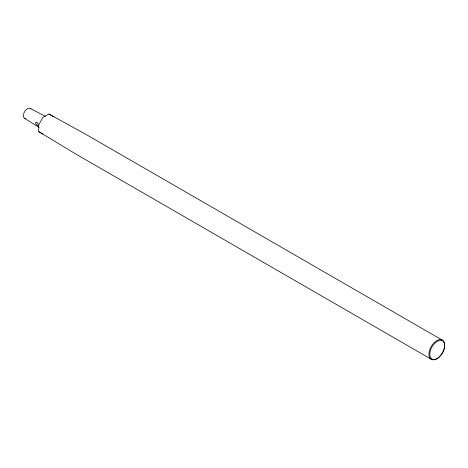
<?xml version="1.0" encoding="UTF-8"?>
<svg xmlns="http://www.w3.org/2000/svg" width="468" height="468" viewBox="0 0 468 468"><rect width="100%" height="100%" fill="white"/><g stroke="black" fill="none" stroke-linecap="round" stroke-linejoin="round"><path stroke-width="0.7" d="M443.038 340.558A11.133 6.429 -60 0 0 429.513 350.421A11.133 6.429 -60 0 0 437.82 358.119A11.133 6.429 -60 0 0 443.038 340.558L86.709 134.837L48.906 113.999L42.939 117.445L38.721 124.745L38.721 131.637L75.67 153.954L431.999 359.681M25.418 118.568A5.71 3.299 -60 0 1 24.237 112.373A5.71 3.299 -60 0 1 30.291 108.418L45.408 116.392M48.906 113.999L53.118 116.433M38.721 131.637L42.939 134.07M24.582 118.31L39.043 127.413M30.291 108.418L30.935 109.015M36.697 122.283L36.381 122.265A1.761 1.106 68.4 0 0 35.638 123.219A1.761 0.842 55.4 0 0 36.381 124.74L37.58 125.477A1.778 0.848 55.4 0 0 38.037 124.693A1.778 1.117 68.4 0 0 37.58 123.002L36.697 122.283M438.206 357.897A10.501 6.061 -60 0 0 443.132 341.342A10.501 6.061 -60 0 0 430.379 350.637A10.501 6.061 -60 0 0 438.206 357.897"/></g></svg>
